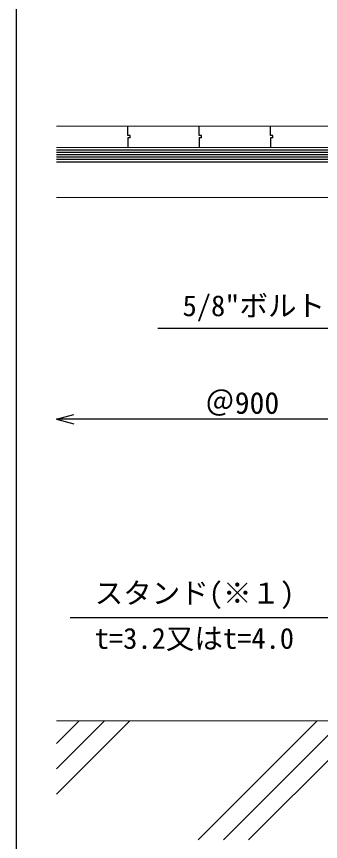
# Model space of a CAD drawing. Units: millimetres on the paper, enlarged 160 times, with parts at other scales. Extents: x -33008 to 32992, y -23168 to 22812.
# Drawn here: x 16192 to 18920, y 7817 to 15212 of the extents above; entities that cross this region are included whole.
import ezdxf
from ezdxf.enums import TextEntityAlignment as Align

# ---------------------------------------------------------------- set-up
doc = ezdxf.new("R2010")
doc.units = ezdxf.units.MM
doc.header["$LTSCALE"] = 160
doc.layers.add('2-1_中線', color=7, linetype='Continuous', lineweight=18)
for name, color, linetype in [('2-2_太線１', 3, 'Continuous'), ('2-4_細線', 4, 'Continuous'), ('2-5_寸法', 7, 'Continuous'), ('2-6_文字', 7, 'Continuous')]:
    doc.layers.add(name, color=color, linetype=linetype)
doc.styles.add('ＭＳ ゴシック', font='')
doc.styles.get('ＭＳ ゴシック').set_extended_font_data('MS Gothic')

msp = doc.modelspace()

# ---------------------------------------------------------------- linework, layer by layer
at = {"layer": '2-1_中線'}
for p, q in [((16551.9, 14230.7), (22951.9, 14230.7)), ((16551.9, 14038.7), (22951.9, 14038.7)), ((16551.9, 13910.7), (22951.9, 13910.7)), ((16551.9, 13590.7), (19458.5, 13590.7)), ((16551.9, 8897.3), (22951.9, 8897.3)), ((16755.5, 8897.3), (16551.9, 8693.7)), ((17208, 8897.3), (16551.9, 8241.2)), ((16981.7, 8897.3), (16551.9, 8467.5)), ((18888.8, 8897.3), (17822.1, 7830.7)), ((19115.1, 8897.3), (18048.4, 7830.7)), ((19341.3, 8897.3), (18274.7, 7830.7))]:
    msp.add_line(p, q, dxfattribs=at)
at = {"layer": '2-2_太線１'}
for p, q in [((16551.9, 14017.3), (22951.9, 14017.3)), ((16551.9, 13996), (22951.9, 13996)), ((16551.9, 13974.7), (22951.9, 13974.7)), ((16551.9, 13953.3), (22951.9, 13953.3)), ((16551.9, 13932), (22951.9, 13932)), ((16551.9, 13910.7), (22951.9, 13910.7))]:
    msp.add_line(p, q, dxfattribs=at)
at = {"layer": '2-4_細線'}
for points in [[(17213.2, 14124), (17213.2, 14145.3), (17191.9, 14145.3), (17191.9, 14230.7)], [(17853.2, 14124), (17853.2, 14145.3), (17831.9, 14145.3), (17831.9, 14230.7)], [(18493.2, 14124), (18493.2, 14145.3), (18471.9, 14145.3), (18471.9, 14230.7)], [(17213.2, 14124), (17191.9, 14124), (17191.9, 14038.7)], [(17853.2, 14124), (17831.9, 14124), (17831.9, 14038.7)], [(18493.2, 14124), (18471.9, 14124), (18471.9, 14038.7)]]:
    msp.add_lwpolyline(points, dxfattribs=at)
at = {"layer": '2-5_寸法'}
for p, q in [((16551.9, 11602.7), (16706.4, 11644.1)), ((19751.9, 11602.7), (16551.9, 11602.7)), ((16551.9, 11602.7), (16706.4, 11561.3))]:
    msp.add_line(p, q, dxfattribs=at)
at = {"layer": '2-6_文字'}
for p, q in [((16192, 6764), (16192, 19564)), ((19292.6, 12416.5), (17459.7, 12416.5)), ((19002.5, 9821.8), (16673.9, 9821.8))]:
    msp.add_line(p, q, dxfattribs=at)

# ---------------------------------------------------------------- texts
at = {"layer": '2-5_寸法', "style": 'ＭＳ ゴシック'}
msp.add_text('＠900', height=195.5, dxfattribs=at).set_placement((17883.9, 11591.9), align=Align.BOTTOM_LEFT)
at = {"layer": '2-6_文字', "style": 'ＭＳ ゴシック'}
for s, p in [('5/8"ボルト', (17682.2, 12469.4)), ('スタンド(※１)', (16893.6, 9893.3)), ('t=3.2又はt=4.0', (16893.6, 9487.5))]:
    msp.add_text(s, height=187.7, dxfattribs=at).set_placement(p, align=Align.BOTTOM_LEFT)

doc.saveas('drawing.dxf')
